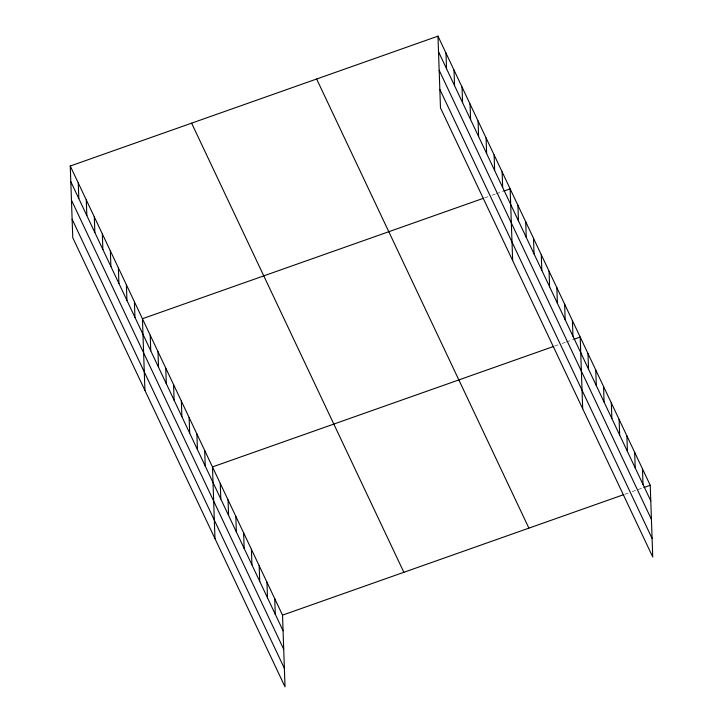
<?xml version="1.0" encoding="UTF-8"?>
<svg xmlns="http://www.w3.org/2000/svg" width="723" height="723" viewBox="0 0 723 723"><rect width="100%" height="100%" fill="white"/><g stroke="black" fill="none" stroke-linecap="round" stroke-linejoin="round"><path stroke-width="0.54" stroke-dasharray="3.62 2.71" d="M484.6 197.876L488.856 196.376M492.047 195.246L495.246 194.116M496.303 193.737L502.693 191.487M554.649 346.091L558.906 344.582M562.096 343.452L565.287 342.331M566.353 341.952L572.743 339.693M624.699 494.297L628.956 492.797M632.146 491.667L642.792 487.908"/><path stroke-width="1.08" d="M70.258 166.019L282.521 615.146L285.025 686.85L72.761 237.722L70.258 166.019L437.975 36.15L650.239 485.278L652.742 556.981L440.479 107.854L437.975 36.15M483.533 198.256L142.422 318.726L144.934 390.429M503.759 191.107L510.14 188.857L512.652 260.56M553.583 346.462L212.472 466.931L214.975 538.635M573.809 339.322L580.189 337.063L582.693 408.766M282.521 615.146L623.633 494.677M643.859 487.528L650.239 485.278M438.518 51.767L650.79 500.885M439.168 70.276L651.432 519.403M439.828 89.345L652.101 538.472M316.629 79.006L528.893 528.133M191.604 123.163L403.868 572.291M70.8 181.636L283.073 630.754M71.45 200.144L283.714 649.272M72.11 219.214L284.383 668.341M642.458 468.811L643 484.419M634.677 452.336L635.219 467.953M626.895 435.87L627.437 451.486M619.105 419.403L619.656 435.02M611.324 402.937L611.875 418.545M603.542 386.471L604.085 402.078M595.761 370.004L596.303 385.612M587.98 353.529L588.522 369.146M572.408 320.596L572.95 336.213M564.627 304.13L565.169 319.738M556.846 287.664L557.388 303.271M549.064 271.188L549.607 286.805M541.274 254.722L541.825 270.339M533.493 238.256L534.035 253.872M525.711 221.789L526.254 237.397M517.93 205.323L518.472 220.931M502.124 171.884L502.666 187.501M494.107 154.921L494.649 170.529M486.091 137.948L486.633 153.565M478.066 120.985L478.617 136.602M470.049 104.022L470.592 119.629M462.033 87.049L462.575 102.666M454.008 70.086L454.559 85.694M445.992 53.113L446.534 68.73M274.74 598.68L275.282 614.288M266.959 582.214L267.501 597.822M259.177 565.738L259.72 581.355M251.387 549.272L251.938 564.889M243.606 532.806L244.157 548.423M235.825 516.339L236.367 531.947M228.043 499.873L228.585 515.481M220.262 483.407L220.804 499.015M204.69 450.465L205.233 466.082M196.909 433.999L197.451 449.607M189.128 417.533L189.67 433.14M181.346 401.066L181.889 416.674M173.556 384.591L174.107 400.208M165.775 368.124L166.317 383.741M157.994 351.658L158.536 367.275M150.212 335.192L150.755 350.8M134.406 301.753L134.948 317.37M126.389 284.79L126.932 300.397M118.373 267.817L118.915 283.434M110.348 250.854L110.899 266.471M102.332 233.891L102.874 249.498M94.315 216.918L94.858 232.535M86.29 199.955L86.841 215.562M78.274 182.991L78.816 198.599"/></g></svg>
